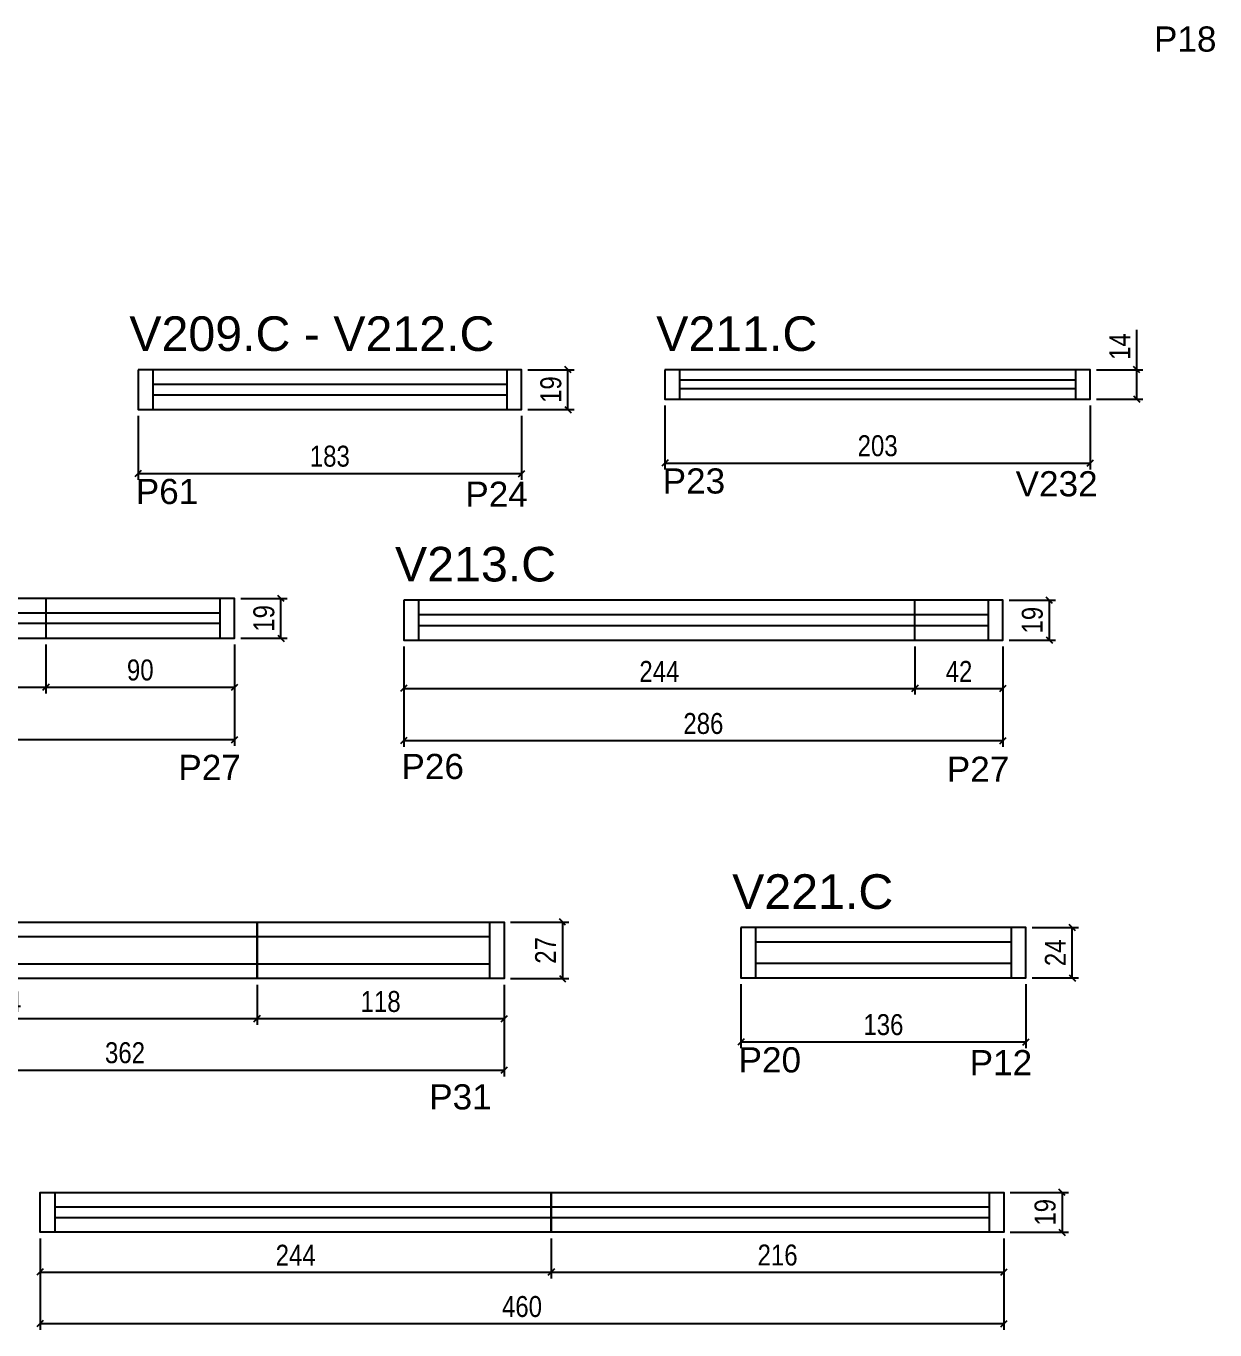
# Model space of a CAD drawing. Extents: x 1668 to 3027, y 15159 to 17752.
# Drawn here: x 2306 to 2874, y 16438 to 17061 of the extents above; entities that cross this region are included whole.
import ezdxf

# ---------------------------------------------------------------- set-up
doc = ezdxf.new("R2010")
doc.units = 0
for name, color, linetype in [('5', 5, 'Continuous'), ('COTA', 241, 'Continuous'), ('NOMENCLATURA', 7, 'Continuous'), ('Painéis', 200, 'Continuous'), ('SARR_2.2x7', 40, 'Continuous'), ('SARR_EDITAR', 141, 'Continuous')]:
    doc.layers.add(name, color=color, linetype=linetype)
doc.styles.add('COTA TECNICA', font='techl___.ttf', dxfattribs={"height": 10})
doc.styles.add('COTA TECNICA-50', font='techl___.ttf', dxfattribs={"height": 10})
doc.styles.get("Standard").update_dxf_attribs({"font": 'arial.ttf'})
doc.dimstyles.new('COTA PAINEL-50', dxfattribs={"dimtxt": 10, "dimasz": 3, "dimexe": 3, "dimexo": 3, "dimgap": 3, "dimtad": 1, "dimdec": 1, "dimzin": 12, "dimdsep": 46, "dimtxsty": 'COTA TECNICA-50', "dimblk1": 'OBLIQUE', "dimblk2": 'OBLIQUE', "dimsah": 1, "dimcen": 0.9, "dimclrd": 4, "dimclre": 4, "dimclrt": 240, "dimadec": 1, "dimazin": 3, "dimtfac": 1, "dimtdec": 1, "dimtmove": 0, "dimatfit": 3, "dimfxl": 1, "dimtolj": 1, "dimtzin": 12, "dimarcsym": 0})
doc.dimstyles.new('PAINEL', dxfattribs={"dimtxt": 10, "dimasz": 3, "dimexe": 3, "dimexo": 3, "dimgap": 3, "dimtad": 1, "dimdec": 1, "dimzin": 12, "dimdsep": 46, "dimtxsty": 'COTA TECNICA', "dimblk1": 'OBLIQUE', "dimblk2": 'OBLIQUE', "dimsah": 1, "dimcen": 0.9, "dimclrd": 4, "dimclre": 4, "dimclrt": 240, "dimadec": 1, "dimazin": 3, "dimtfac": 1, "dimtdec": 1, "dimtmove": 0, "dimatfit": 3, "dimfxl": 1, "dimtolj": 1, "dimtzin": 12, "dimarcsym": 0})

# ---------------------------------------------------------------- blocks, each defined once
blk = doc.blocks.new('_Oblique')
at = {"color": 0, "linetype": 'ByBlock', "lineweight": -2}
blk.add_line((-0.5, -0.5), (0.5, 0.5), dxfattribs=at)
blk = doc.blocks.new('*D119')
at = {"layer": 'COTA', "color": 4, "linetype": 'ByBlock', "lineweight": -2, "transparency": 16777216}
for p, q in [((2359.91, 16874.66), (2359.91, 16844.1)), ((2542.91, 16874.66), (2542.91, 16844.1)), ((2359.91, 16847.1), (2542.91, 16847.1))]:
    blk.add_line(p, q, dxfattribs=at)
at = {"layer": 'Defpoints', "color": 0, "linetype": 'ByBlock', "transparency": 16777216}
for p in [(2359.91, 16877.66), (2542.91, 16877.66), (2542.91, 16847.1)]:
    blk.add_point(p, dxfattribs=at)
at = {"layer": 'COTA', "color": 4, "linetype": 'ByBlock', "lineweight": -2, "transparency": 16777216, "xscale": 3, "yscale": 3, "zscale": 3, "rotation": 180}
blk.add_blockref('_Oblique', (2359.91, 16847.1), dxfattribs=at)
at = {"layer": 'COTA', "color": 4, "linetype": 'ByBlock', "lineweight": -2, "transparency": 16777216, "xscale": 3, "yscale": 3, "zscale": 3}
blk.add_blockref('_Oblique', (2542.91, 16847.1), dxfattribs=at)
at = {"layer": 'COTA', "color": 240, "linetype": 'ByBlock', "transparency": 16777216, "insert": (2451.41, 16855.34), "char_height": 10, "attachment_point": 5, "style": 'COTA TECNICA-50'}
blk.add_mtext('\\A1;183', dxfattribs=at)
blk = doc.blocks.new('*D120')
at = {"layer": 'COTA', "color": 4, "lineweight": -2, "transparency": 16777216}
for p, q in [((2545.91, 16896.66), (2568.03, 16896.66)), ((2565.03, 16877.66), (2565.03, 16896.66)), ((2545.91, 16877.66), (2568.03, 16877.66))]:
    blk.add_line(p, q, dxfattribs=at)
at = {"layer": 'Defpoints', "color": 0, "transparency": 16777216}
for p in [(2542.91, 16896.66), (2565.03, 16896.66), (2542.91, 16877.66)]:
    blk.add_point(p, dxfattribs=at)
at = {"layer": 'COTA', "color": 4, "lineweight": -2, "transparency": 16777216, "xscale": 3, "yscale": 3, "zscale": 3}
for p, rotation in [((2565.03, 16896.66), 90), ((2565.03, 16877.66), 270)]:
    blk.add_blockref('_Oblique', p, dxfattribs=dict(at, rotation=rotation))
at = {"layer": 'COTA', "color": 240, "transparency": 16777216, "insert": (2556.94, 16887.16), "char_height": 10, "attachment_point": 5, "rotation": 90, "style": 'COTA TECNICA'}
blk.add_mtext('\\A1;19', dxfattribs=at)
blk = doc.blocks.new('*D117')
at = {"layer": 'COTA', "color": 4, "linetype": 'ByBlock', "lineweight": -2, "transparency": 16777216}
for p, q in [((1827.94, 16765.48), (1827.94, 16717.11)), ((2405.94, 16765.48), (2405.94, 16717.11)), ((1827.94, 16720.11), (2405.94, 16720.11))]:
    blk.add_line(p, q, dxfattribs=at)
at = {"layer": 'Defpoints', "color": 0, "linetype": 'ByBlock', "transparency": 16777216}
for p in [(1827.94, 16768.48), (2405.94, 16768.48), (2405.94, 16720.11)]:
    blk.add_point(p, dxfattribs=at)
at = {"layer": 'COTA', "color": 4, "linetype": 'ByBlock', "lineweight": -2, "transparency": 16777216, "xscale": 3, "yscale": 3, "zscale": 3, "rotation": 180}
blk.add_blockref('_Oblique', (1827.94, 16720.11), dxfattribs=at)
at = {"layer": 'COTA', "color": 4, "linetype": 'ByBlock', "lineweight": -2, "transparency": 16777216, "xscale": 3, "yscale": 3, "zscale": 3}
blk.add_blockref('_Oblique', (2405.94, 16720.11), dxfattribs=at)
at = {"layer": 'COTA', "color": 240, "linetype": 'ByBlock', "transparency": 16777216, "insert": (2116.94, 16728.24), "char_height": 10, "attachment_point": 5, "style": 'COTA TECNICA-50'}
blk.add_mtext('\\A1;578', dxfattribs=at)
blk = doc.blocks.new('*D118')
at = {"layer": 'COTA', "color": 4, "lineweight": -2, "transparency": 16777216}
for p, q in [((2408.94, 16787.48), (2431.06, 16787.48)), ((2428.06, 16768.48), (2428.06, 16787.48)), ((2408.94, 16768.48), (2431.06, 16768.48))]:
    blk.add_line(p, q, dxfattribs=at)
at = {"layer": 'Defpoints', "color": 0, "transparency": 16777216}
for p in [(2405.94, 16787.48), (2428.06, 16787.48), (2405.94, 16768.48)]:
    blk.add_point(p, dxfattribs=at)
at = {"layer": 'COTA', "color": 4, "lineweight": -2, "transparency": 16777216, "xscale": 3, "yscale": 3, "zscale": 3}
for p, rotation in [((2428.06, 16787.48), 90), ((2428.06, 16768.48), 270)]:
    blk.add_blockref('_Oblique', p, dxfattribs=dict(at, rotation=rotation))
at = {"layer": 'COTA', "color": 240, "transparency": 16777216, "insert": (2419.97, 16777.98), "char_height": 10, "attachment_point": 5, "rotation": 90, "style": 'COTA TECNICA'}
blk.add_mtext('\\A1;19', dxfattribs=at)
blk = doc.blocks.new('*D123')
at = {"layer": 'COTA', "color": 4, "linetype": 'ByBlock', "lineweight": -2, "transparency": 16777216}
for p, q in [((2071.94, 16765.48), (2071.94, 16742.17)), ((2315.94, 16765.48), (2315.94, 16742.17)), ((2071.94, 16745.17), (2315.94, 16745.17))]:
    blk.add_line(p, q, dxfattribs=at)
at = {"layer": 'Defpoints', "color": 0, "linetype": 'ByBlock', "transparency": 16777216}
for p in [(2071.94, 16768.48), (2315.94, 16768.48), (2315.94, 16745.17)]:
    blk.add_point(p, dxfattribs=at)
at = {"layer": 'COTA', "color": 4, "linetype": 'ByBlock', "lineweight": -2, "transparency": 16777216, "xscale": 3, "yscale": 3, "zscale": 3, "rotation": 180}
blk.add_blockref('_Oblique', (2071.94, 16745.17), dxfattribs=at)
at = {"layer": 'COTA', "color": 4, "linetype": 'ByBlock', "lineweight": -2, "transparency": 16777216, "xscale": 3, "yscale": 3, "zscale": 3}
blk.add_blockref('_Oblique', (2315.94, 16745.17), dxfattribs=at)
at = {"layer": 'COTA', "color": 240, "linetype": 'ByBlock', "transparency": 16777216, "insert": (2193.94, 16753.24), "char_height": 10, "attachment_point": 5, "style": 'COTA TECNICA-50'}
blk.add_mtext('\\A1;244', dxfattribs=at)
blk = doc.blocks.new('*D116')
at = {"layer": 'COTA', "color": 4, "linetype": 'ByBlock', "lineweight": -2, "transparency": 16777216}
for p, q in [((2315.94, 16765.48), (2315.94, 16742.17)), ((2405.94, 16765.48), (2405.94, 16742.17)), ((2315.94, 16745.17), (2405.94, 16745.17))]:
    blk.add_line(p, q, dxfattribs=at)
at = {"layer": 'Defpoints', "color": 0, "linetype": 'ByBlock', "transparency": 16777216}
for p in [(2315.94, 16768.48), (2405.94, 16768.48), (2405.94, 16745.17)]:
    blk.add_point(p, dxfattribs=at)
at = {"layer": 'COTA', "color": 4, "linetype": 'ByBlock', "lineweight": -2, "transparency": 16777216, "xscale": 3, "yscale": 3, "zscale": 3, "rotation": 180}
blk.add_blockref('_Oblique', (2315.94, 16745.17), dxfattribs=at)
at = {"layer": 'COTA', "color": 4, "linetype": 'ByBlock', "lineweight": -2, "transparency": 16777216, "xscale": 3, "yscale": 3, "zscale": 3}
blk.add_blockref('_Oblique', (2405.94, 16745.17), dxfattribs=at)
at = {"layer": 'COTA', "color": 240, "linetype": 'ByBlock', "transparency": 16777216, "insert": (2360.94, 16753.3), "char_height": 10, "attachment_point": 5, "style": 'COTA TECNICA-50'}
blk.add_mtext('\\A1;90', dxfattribs=at)
blk = doc.blocks.new('*D124')
at = {"layer": 'COTA', "color": 4, "linetype": 'ByBlock', "lineweight": -2, "transparency": 16777216}
for p, q in [((2611.36, 16879.66), (2611.36, 16849.1)), ((2814.36, 16879.66), (2814.36, 16849.1)), ((2611.36, 16852.1), (2814.36, 16852.1))]:
    blk.add_line(p, q, dxfattribs=at)
at = {"layer": 'Defpoints', "color": 0, "linetype": 'ByBlock', "transparency": 16777216}
for p in [(2611.36, 16882.66), (2814.36, 16882.66), (2814.36, 16852.1)]:
    blk.add_point(p, dxfattribs=at)
at = {"layer": 'COTA', "color": 4, "linetype": 'ByBlock', "lineweight": -2, "transparency": 16777216, "xscale": 3, "yscale": 3, "zscale": 3, "rotation": 180}
blk.add_blockref('_Oblique', (2611.36, 16852.1), dxfattribs=at)
at = {"layer": 'COTA', "color": 4, "linetype": 'ByBlock', "lineweight": -2, "transparency": 16777216, "xscale": 3, "yscale": 3, "zscale": 3}
blk.add_blockref('_Oblique', (2814.36, 16852.1), dxfattribs=at)
at = {"layer": 'COTA', "color": 240, "linetype": 'ByBlock', "transparency": 16777216, "insert": (2712.86, 16860.32), "char_height": 10, "attachment_point": 5, "style": 'COTA TECNICA-50'}
blk.add_mtext('\\A1;203', dxfattribs=at)
blk = doc.blocks.new('*D125')
at = {"layer": 'COTA', "color": 4, "lineweight": -2, "transparency": 16777216}
for p, q in [((2836.48, 16896.66), (2836.48, 16915.77)), ((2817.36, 16896.66), (2839.48, 16896.66)), ((2836.48, 16882.66), (2836.48, 16896.66)), ((2817.36, 16882.66), (2839.48, 16882.66))]:
    blk.add_line(p, q, dxfattribs=at)
at = {"layer": 'Defpoints', "color": 0, "transparency": 16777216}
for p in [(2814.36, 16896.66), (2836.48, 16896.66), (2814.36, 16882.66)]:
    blk.add_point(p, dxfattribs=at)
at = {"layer": 'COTA', "color": 4, "lineweight": -2, "transparency": 16777216, "xscale": 3, "yscale": 3, "zscale": 3}
for p, rotation in [((2836.48, 16896.66), 90), ((2836.48, 16882.66), 270)]:
    blk.add_blockref('_Oblique', p, dxfattribs=dict(at, rotation=rotation))
at = {"layer": 'COTA', "color": 240, "transparency": 16777216, "insert": (2828.41, 16907.72), "char_height": 10, "attachment_point": 5, "rotation": 90, "style": 'COTA TECNICA'}
blk.add_mtext('\\A1;14', dxfattribs=at)
blk = doc.blocks.new('*D126')
at = {"layer": 'COTA', "color": 4, "linetype": 'ByBlock', "lineweight": -2, "transparency": 16777216}
for p, q in [((2486.68, 16764.64), (2486.68, 16716.64)), ((2772.68, 16764.64), (2772.68, 16716.64)), ((2486.68, 16719.64), (2772.68, 16719.64))]:
    blk.add_line(p, q, dxfattribs=at)
at = {"layer": 'Defpoints', "color": 0, "linetype": 'ByBlock', "transparency": 16777216}
for p in [(2486.68, 16767.64), (2772.68, 16767.64), (2772.68, 16719.64)]:
    blk.add_point(p, dxfattribs=at)
at = {"layer": 'COTA', "color": 4, "linetype": 'ByBlock', "lineweight": -2, "transparency": 16777216, "xscale": 3, "yscale": 3, "zscale": 3, "rotation": 180}
blk.add_blockref('_Oblique', (2486.68, 16719.64), dxfattribs=at)
at = {"layer": 'COTA', "color": 4, "linetype": 'ByBlock', "lineweight": -2, "transparency": 16777216, "xscale": 3, "yscale": 3, "zscale": 3}
blk.add_blockref('_Oblique', (2772.68, 16719.64), dxfattribs=at)
at = {"layer": 'COTA', "color": 240, "linetype": 'ByBlock', "transparency": 16777216, "insert": (2629.68, 16727.77), "char_height": 10, "attachment_point": 5, "style": 'COTA TECNICA-50'}
blk.add_mtext('\\A1;286', dxfattribs=at)
blk = doc.blocks.new('*D127')
at = {"layer": 'COTA', "color": 4, "lineweight": -2, "transparency": 16777216}
for p, q in [((2775.68, 16786.64), (2797.8, 16786.64)), ((2794.8, 16767.64), (2794.8, 16786.64)), ((2775.68, 16767.64), (2797.8, 16767.64))]:
    blk.add_line(p, q, dxfattribs=at)
at = {"layer": 'Defpoints', "color": 0, "transparency": 16777216}
for p in [(2772.68, 16786.64), (2794.8, 16786.64), (2772.68, 16767.64)]:
    blk.add_point(p, dxfattribs=at)
at = {"layer": 'COTA', "color": 4, "lineweight": -2, "transparency": 16777216, "xscale": 3, "yscale": 3, "zscale": 3}
for p, rotation in [((2794.8, 16786.64), 90), ((2794.8, 16767.64), 270)]:
    blk.add_blockref('_Oblique', p, dxfattribs=dict(at, rotation=rotation))
at = {"layer": 'COTA', "color": 240, "transparency": 16777216, "insert": (2786.72, 16777.14), "char_height": 10, "attachment_point": 5, "rotation": 90, "style": 'COTA TECNICA'}
blk.add_mtext('\\A1;19', dxfattribs=at)
blk = doc.blocks.new('*D128')
at = {"layer": 'Defpoints', "color": 0, "transparency": 16777216}
for p in [(2486.68, 16767.64), (2730.68, 16767.64), (2730.68, 16744.6)]:
    blk.add_point(p, dxfattribs=at)
at = {"layer": 'Painéis', "color": 4, "lineweight": -2, "transparency": 16777216}
for p, q in [((2486.68, 16764.64), (2486.68, 16741.6)), ((2730.68, 16764.64), (2730.68, 16741.6)), ((2486.68, 16744.6), (2730.68, 16744.6))]:
    blk.add_line(p, q, dxfattribs=at)
at = {"layer": 'Painéis', "color": 4, "lineweight": -2, "transparency": 16777216, "xscale": 3, "yscale": 3, "zscale": 3, "rotation": 180}
blk.add_blockref('_Oblique', (2486.68, 16744.6), dxfattribs=at)
at = {"layer": 'Painéis', "color": 4, "lineweight": -2, "transparency": 16777216, "xscale": 3, "yscale": 3, "zscale": 3}
blk.add_blockref('_Oblique', (2730.68, 16744.6), dxfattribs=at)
at = {"layer": 'Painéis', "color": 240, "transparency": 16777216, "insert": (2608.68, 16752.67), "char_height": 10, "attachment_point": 5, "style": 'COTA TECNICA'}
blk.add_mtext('\\A1;244', dxfattribs=at)
blk = doc.blocks.new('*D129')
at = {"layer": 'Defpoints', "color": 0, "transparency": 16777216}
for p in [(2730.68, 16767.64), (2772.68, 16767.64), (2772.68, 16744.6)]:
    blk.add_point(p, dxfattribs=at)
at = {"layer": 'Painéis', "color": 4, "lineweight": -2, "transparency": 16777216}
for p, q in [((2730.68, 16764.64), (2730.68, 16741.6)), ((2772.68, 16764.64), (2772.68, 16741.6)), ((2730.68, 16744.6), (2772.68, 16744.6))]:
    blk.add_line(p, q, dxfattribs=at)
at = {"layer": 'Painéis', "color": 4, "lineweight": -2, "transparency": 16777216, "xscale": 3, "yscale": 3, "zscale": 3, "rotation": 180}
blk.add_blockref('_Oblique', (2730.68, 16744.6), dxfattribs=at)
at = {"layer": 'Painéis', "color": 4, "lineweight": -2, "transparency": 16777216, "xscale": 3, "yscale": 3, "zscale": 3}
blk.add_blockref('_Oblique', (2772.68, 16744.6), dxfattribs=at)
at = {"layer": 'Painéis', "color": 240, "transparency": 16777216, "insert": (2751.68, 16752.67), "char_height": 10, "attachment_point": 5, "style": 'COTA TECNICA'}
blk.add_mtext('\\A1;42', dxfattribs=at)
blk = doc.blocks.new('*D140')
at = {"layer": 'COTA', "color": 4, "linetype": 'ByBlock', "lineweight": -2, "transparency": 16777216}
for p, q in [((2172.66, 16603.05), (2172.66, 16584)), ((2416.66, 16603.05), (2416.66, 16584)), ((2172.66, 16587), (2416.66, 16587))]:
    blk.add_line(p, q, dxfattribs=at)
at = {"layer": 'Defpoints', "color": 0, "linetype": 'ByBlock', "transparency": 16777216}
for p in [(2172.66, 16606.05), (2416.66, 16606.05), (2416.66, 16587)]:
    blk.add_point(p, dxfattribs=at)
at = {"layer": 'COTA', "color": 4, "linetype": 'ByBlock', "lineweight": -2, "transparency": 16777216, "xscale": 3, "yscale": 3, "zscale": 3, "rotation": 180}
blk.add_blockref('_Oblique', (2172.66, 16587), dxfattribs=at)
at = {"layer": 'COTA', "color": 4, "linetype": 'ByBlock', "lineweight": -2, "transparency": 16777216, "xscale": 3, "yscale": 3, "zscale": 3}
blk.add_blockref('_Oblique', (2416.66, 16587), dxfattribs=at)
at = {"layer": 'COTA', "color": 240, "linetype": 'ByBlock', "transparency": 16777216, "insert": (2294.66, 16595.07), "char_height": 10, "attachment_point": 5, "style": 'COTA TECNICA-50'}
blk.add_mtext('\\A1;244', dxfattribs=at)
blk = doc.blocks.new('*D141')
at = {"layer": 'COTA', "color": 4, "linetype": 'ByBlock', "lineweight": -2, "transparency": 16777216}
for p, q in [((2416.66, 16603.05), (2416.66, 16584)), ((2534.66, 16603.05), (2534.66, 16584)), ((2416.66, 16587), (2534.66, 16587))]:
    blk.add_line(p, q, dxfattribs=at)
at = {"layer": 'Defpoints', "color": 0, "linetype": 'ByBlock', "transparency": 16777216}
for p in [(2416.66, 16606.05), (2534.66, 16606.05), (2534.66, 16587)]:
    blk.add_point(p, dxfattribs=at)
at = {"layer": 'COTA', "color": 4, "linetype": 'ByBlock', "lineweight": -2, "transparency": 16777216, "xscale": 3, "yscale": 3, "zscale": 3, "rotation": 180}
blk.add_blockref('_Oblique', (2416.66, 16587), dxfattribs=at)
at = {"layer": 'COTA', "color": 4, "linetype": 'ByBlock', "lineweight": -2, "transparency": 16777216, "xscale": 3, "yscale": 3, "zscale": 3}
blk.add_blockref('_Oblique', (2534.66, 16587), dxfattribs=at)
at = {"layer": 'COTA', "color": 240, "linetype": 'ByBlock', "transparency": 16777216, "insert": (2475.66, 16595.09), "char_height": 10, "attachment_point": 5, "style": 'COTA TECNICA-50'}
blk.add_mtext('\\A1;118', dxfattribs=at)
blk = doc.blocks.new('*D142')
at = {"layer": 'COTA', "color": 4, "lineweight": -2, "transparency": 16777216}
for p, q in [((2172.66, 16603.05), (2172.66, 16559.42)), ((2534.66, 16603.05), (2534.66, 16559.42)), ((2172.66, 16562.42), (2534.66, 16562.42))]:
    blk.add_line(p, q, dxfattribs=at)
at = {"layer": 'Defpoints', "color": 0, "transparency": 16777216}
for p in [(2172.66, 16606.05), (2534.66, 16606.05), (2534.66, 16562.42)]:
    blk.add_point(p, dxfattribs=at)
at = {"layer": 'COTA', "color": 4, "lineweight": -2, "transparency": 16777216, "xscale": 3, "yscale": 3, "zscale": 3, "rotation": 180}
blk.add_blockref('_Oblique', (2172.66, 16562.42), dxfattribs=at)
at = {"layer": 'COTA', "color": 4, "lineweight": -2, "transparency": 16777216, "xscale": 3, "yscale": 3, "zscale": 3}
blk.add_blockref('_Oblique', (2534.66, 16562.42), dxfattribs=at)
at = {"layer": 'COTA', "color": 240, "transparency": 16777216, "insert": (2353.66, 16570.64), "char_height": 10, "attachment_point": 5, "style": 'COTA TECNICA'}
blk.add_mtext('\\A1;362', dxfattribs=at)
blk = doc.blocks.new('*D143')
at = {"layer": 'Defpoints', "color": 0, "transparency": 16777216}
for p in [(2534.66, 16633.05), (2534.66, 16606.05), (2562.45, 16606.05)]:
    blk.add_point(p, dxfattribs=at)
at = {"layer": 'Painéis', "color": 4, "lineweight": -2, "transparency": 16777216}
for p, q in [((2537.66, 16633.05), (2565.45, 16633.05)), ((2562.45, 16633.05), (2562.45, 16606.05)), ((2537.66, 16606.05), (2565.45, 16606.05))]:
    blk.add_line(p, q, dxfattribs=at)
at = {"layer": 'Painéis', "color": 4, "lineweight": -2, "transparency": 16777216, "xscale": 3, "yscale": 3, "zscale": 3}
for p, rotation in [((2562.45, 16633.05), 90), ((2562.45, 16606.05), 270)]:
    blk.add_blockref('_Oblique', p, dxfattribs=dict(at, rotation=rotation))
at = {"layer": 'Painéis', "color": 240, "transparency": 16777216, "insert": (2554.38, 16619.55), "char_height": 10, "attachment_point": 5, "rotation": 90, "style": 'COTA TECNICA'}
blk.add_mtext('\\A1;27', dxfattribs=at)
blk = doc.blocks.new('*D147')
at = {"layer": 'COTA', "color": 4, "linetype": 'ByBlock', "lineweight": -2, "transparency": 16777216}
for p, q in [((2313.11, 16482.04), (2313.11, 16462.99)), ((2557.11, 16482.04), (2557.11, 16462.99)), ((2313.11, 16465.99), (2557.11, 16465.99))]:
    blk.add_line(p, q, dxfattribs=at)
at = {"layer": 'Defpoints', "color": 0, "linetype": 'ByBlock', "transparency": 16777216}
for p in [(2313.11, 16485.04), (2557.11, 16485.04), (2557.11, 16465.99)]:
    blk.add_point(p, dxfattribs=at)
at = {"layer": 'COTA', "color": 4, "linetype": 'ByBlock', "lineweight": -2, "transparency": 16777216, "xscale": 3, "yscale": 3, "zscale": 3, "rotation": 180}
blk.add_blockref('_Oblique', (2313.11, 16465.99), dxfattribs=at)
at = {"layer": 'COTA', "color": 4, "linetype": 'ByBlock', "lineweight": -2, "transparency": 16777216, "xscale": 3, "yscale": 3, "zscale": 3}
blk.add_blockref('_Oblique', (2557.11, 16465.99), dxfattribs=at)
at = {"layer": 'COTA', "color": 240, "linetype": 'ByBlock', "transparency": 16777216, "insert": (2435.11, 16474.06), "char_height": 10, "attachment_point": 5, "style": 'COTA TECNICA-50'}
blk.add_mtext('\\A1;244', dxfattribs=at)
blk = doc.blocks.new('*D148')
at = {"layer": 'COTA', "color": 4, "linetype": 'ByBlock', "lineweight": -2, "transparency": 16777216}
for p, q in [((2557.11, 16482.04), (2557.11, 16462.99)), ((2773.11, 16482.04), (2773.11, 16462.99)), ((2557.11, 16465.99), (2773.11, 16465.99))]:
    blk.add_line(p, q, dxfattribs=at)
at = {"layer": 'Defpoints', "color": 0, "linetype": 'ByBlock', "transparency": 16777216}
for p in [(2557.11, 16485.04), (2773.11, 16485.04), (2773.11, 16465.99)]:
    blk.add_point(p, dxfattribs=at)
at = {"layer": 'COTA', "color": 4, "linetype": 'ByBlock', "lineweight": -2, "transparency": 16777216, "xscale": 3, "yscale": 3, "zscale": 3, "rotation": 180}
blk.add_blockref('_Oblique', (2557.11, 16465.99), dxfattribs=at)
at = {"layer": 'COTA', "color": 4, "linetype": 'ByBlock', "lineweight": -2, "transparency": 16777216, "xscale": 3, "yscale": 3, "zscale": 3}
blk.add_blockref('_Oblique', (2773.11, 16465.99), dxfattribs=at)
at = {"layer": 'COTA', "color": 240, "linetype": 'ByBlock', "transparency": 16777216, "insert": (2665.11, 16474.09), "char_height": 10, "attachment_point": 5, "style": 'COTA TECNICA-50'}
blk.add_mtext('\\A1;216', dxfattribs=at)
blk = doc.blocks.new('*D149')
at = {"layer": 'COTA', "color": 4, "lineweight": -2, "transparency": 16777216}
for p, q in [((2313.11, 16482.04), (2313.11, 16438.41)), ((2773.11, 16482.04), (2773.11, 16438.41)), ((2313.11, 16441.41), (2773.11, 16441.41))]:
    blk.add_line(p, q, dxfattribs=at)
at = {"layer": 'Defpoints', "color": 0, "transparency": 16777216}
for p in [(2313.11, 16485.04), (2773.11, 16485.04), (2773.11, 16441.41)]:
    blk.add_point(p, dxfattribs=at)
at = {"layer": 'COTA', "color": 4, "lineweight": -2, "transparency": 16777216, "xscale": 3, "yscale": 3, "zscale": 3, "rotation": 180}
blk.add_blockref('_Oblique', (2313.11, 16441.41), dxfattribs=at)
at = {"layer": 'COTA', "color": 4, "lineweight": -2, "transparency": 16777216, "xscale": 3, "yscale": 3, "zscale": 3}
blk.add_blockref('_Oblique', (2773.11, 16441.41), dxfattribs=at)
at = {"layer": 'COTA', "color": 240, "transparency": 16777216, "insert": (2543.11, 16449.51), "char_height": 10, "attachment_point": 5, "style": 'COTA TECNICA'}
blk.add_mtext('\\A1;460', dxfattribs=at)
blk = doc.blocks.new('*D150')
at = {"layer": 'Defpoints', "color": 0, "transparency": 16777216}
for p in [(2773.11, 16504.04), (2773.11, 16485.04), (2800.9, 16485.04)]:
    blk.add_point(p, dxfattribs=at)
at = {"layer": 'Painéis', "color": 4, "lineweight": -2, "transparency": 16777216}
for p, q in [((2776.11, 16504.04), (2803.9, 16504.04)), ((2800.9, 16504.04), (2800.9, 16485.04)), ((2776.11, 16485.04), (2803.9, 16485.04))]:
    blk.add_line(p, q, dxfattribs=at)
at = {"layer": 'Painéis', "color": 4, "lineweight": -2, "transparency": 16777216, "xscale": 3, "yscale": 3, "zscale": 3}
for p, rotation in [((2800.9, 16504.04), 90), ((2800.9, 16485.04), 270)]:
    blk.add_blockref('_Oblique', p, dxfattribs=dict(at, rotation=rotation))
at = {"layer": 'Painéis', "color": 240, "transparency": 16777216, "insert": (2792.81, 16494.54), "char_height": 10, "attachment_point": 5, "rotation": 90, "style": 'COTA TECNICA'}
blk.add_mtext('\\A1;19', dxfattribs=at)
blk = doc.blocks.new('*D175')
at = {"layer": 'COTA', "color": 4, "linetype": 'ByBlock', "lineweight": -2, "transparency": 16777216}
for p, q in [((2647.6, 16603.39), (2647.6, 16572.83)), ((2783.6, 16603.39), (2783.6, 16572.83)), ((2647.6, 16575.83), (2783.6, 16575.83))]:
    blk.add_line(p, q, dxfattribs=at)
at = {"layer": 'Defpoints', "color": 0, "linetype": 'ByBlock', "transparency": 16777216}
for p in [(2647.6, 16606.39), (2783.6, 16606.39), (2783.6, 16575.83)]:
    blk.add_point(p, dxfattribs=at)
at = {"layer": 'COTA', "color": 4, "linetype": 'ByBlock', "lineweight": -2, "transparency": 16777216, "xscale": 3, "yscale": 3, "zscale": 3, "rotation": 180}
blk.add_blockref('_Oblique', (2647.6, 16575.83), dxfattribs=at)
at = {"layer": 'COTA', "color": 4, "linetype": 'ByBlock', "lineweight": -2, "transparency": 16777216, "xscale": 3, "yscale": 3, "zscale": 3}
blk.add_blockref('_Oblique', (2783.6, 16575.83), dxfattribs=at)
at = {"layer": 'COTA', "color": 240, "linetype": 'ByBlock', "transparency": 16777216, "insert": (2715.6, 16584.04), "char_height": 10, "attachment_point": 5, "style": 'COTA TECNICA-50'}
blk.add_mtext('\\A1;136', dxfattribs=at)
blk = doc.blocks.new('*D176')
at = {"layer": 'COTA', "color": 4, "lineweight": -2, "transparency": 16777216}
for p, q in [((2786.6, 16630.39), (2808.72, 16630.39)), ((2805.72, 16606.39), (2805.72, 16630.39)), ((2786.6, 16606.39), (2808.72, 16606.39))]:
    blk.add_line(p, q, dxfattribs=at)
at = {"layer": 'Defpoints', "color": 0, "transparency": 16777216}
for p in [(2783.6, 16630.39), (2805.72, 16630.39), (2783.6, 16606.39)]:
    blk.add_point(p, dxfattribs=at)
at = {"layer": 'COTA', "color": 4, "lineweight": -2, "transparency": 16777216, "xscale": 3, "yscale": 3, "zscale": 3}
for p, rotation in [((2805.72, 16630.39), 90), ((2805.72, 16606.39), 270)]:
    blk.add_blockref('_Oblique', p, dxfattribs=dict(at, rotation=rotation))
at = {"layer": 'COTA', "color": 240, "transparency": 16777216, "insert": (2797.65, 16618.39), "char_height": 10, "attachment_point": 5, "rotation": 90, "style": 'COTA TECNICA'}
blk.add_mtext('\\A1;24', dxfattribs=at)

msp = doc.modelspace()

# ---------------------------------------------------------------- linework, layer by layer
at = {"layer": 'Painéis'}
for p, q in [((2315.94, 16787.48), (2315.94, 16768.48)), ((2730.68, 16767.64), (2730.68, 16786.64))]:
    msp.add_line(p, q, dxfattribs=at)
for points in [[(2359.91, 16896.66), (2359.91, 16877.66), (2542.91, 16877.66), (2542.91, 16896.66), (2359.91, 16896.66)], [(2611.36, 16896.66), (2611.36, 16882.66), (2814.36, 16882.66), (2814.36, 16896.66), (2611.36, 16896.66)], [(1827.94, 16787.48), (1827.94, 16768.48), (2405.94, 16768.48), (2405.94, 16787.48), (1827.94, 16787.48)], [(2486.68, 16786.64), (2486.68, 16767.64), (2772.68, 16767.64), (2772.68, 16786.64), (2486.68, 16786.64)], [(2647.6, 16630.39), (2647.6, 16606.39), (2783.6, 16606.39), (2783.6, 16630.39), (2647.6, 16630.39)]]:
    msp.add_lwpolyline(points, dxfattribs=at)
for points in [[(2416.66, 16606.05), (2172.66, 16606.05), (2172.66, 16633.05), (2416.66, 16633.05)], [(2416.66, 16633.05), (2534.66, 16633.05), (2534.66, 16606.05), (2416.66, 16606.05)], [(2557.11, 16485.04), (2313.11, 16485.04), (2313.11, 16504.04), (2557.11, 16504.04)], [(2557.11, 16504.04), (2773.11, 16504.04), (2773.11, 16485.04), (2557.11, 16485.04)]]:
    msp.add_lwpolyline(points, close=True, dxfattribs=at)
at = {"layer": 'SARR_2.2x7', "linetype": 'Continuous'}
for p, q in [((2366.91, 16896.66), (2366.91, 16877.66)), ((2535.91, 16896.66), (2535.91, 16877.66)), ((2618.36, 16896.66), (2618.36, 16882.66)), ((2807.36, 16896.66), (2807.36, 16882.66)), ((2535.91, 16889.66), (2366.91, 16889.66)), ((2366.91, 16884.66), (2535.91, 16884.66)), ((2398.94, 16787.48), (2398.94, 16768.48)), ((2493.68, 16786.64), (2493.68, 16767.64)), ((2765.68, 16786.64), (2765.68, 16767.64)), ((2315.94, 16780.48), (2071.94, 16780.48)), ((2398.94, 16780.48), (2315.94, 16780.48)), ((2765.68, 16779.64), (2493.68, 16779.64)), ((2315.94, 16775.48), (2071.94, 16775.48)), ((2398.94, 16775.48), (2315.94, 16775.48)), ((2493.68, 16774.64), (2765.68, 16774.64)), ((2527.66, 16633.05), (2527.66, 16606.05)), ((2654.6, 16630.39), (2654.6, 16606.39)), ((2776.6, 16630.39), (2776.6, 16606.39)), ((2416.66, 16626.05), (2179.66, 16626.05)), ((2527.66, 16626.05), (2416.66, 16626.05)), ((2776.6, 16623.39), (2654.6, 16623.39)), ((2179.66, 16613.05), (2416.66, 16613.05)), ((2416.66, 16613.05), (2527.66, 16613.05)), ((2654.6, 16613.39), (2776.6, 16613.39)), ((2320.11, 16504.04), (2320.11, 16485.04)), ((2766.11, 16504.04), (2766.11, 16485.04)), ((2557.11, 16497.04), (2320.11, 16497.04)), ((2766.11, 16497.04), (2557.11, 16497.04)), ((2320.11, 16492.04), (2557.11, 16492.04)), ((2557.11, 16492.04), (2766.11, 16492.04))]:
    msp.add_line(p, q, dxfattribs=at)
at = {"layer": 'SARR_EDITAR', "linetype": 'Continuous'}
for p, q in [((2807.36, 16891.66), (2618.36, 16891.66)), ((2618.36, 16887.66), (2807.36, 16887.66))]:
    msp.add_line(p, q, dxfattribs=at)

# ---------------------------------------------------------------- texts
at = {"layer": '5', "linetype": 'Continuous'}
for s, p in [('P18', (2844.73, 17048.48)), ('P61', (2358.8, 16832.57)), ('P23', (2610.25, 16837.57)), ('V232', (2778.7, 16836.24)), ('P24', (2516.08, 16831.24)), ('P27', (2379.11, 16700.88)), ('P26', (2485.57, 16701.33)), ('P27', (2745.85, 16699.99)), ('P20', (2646.49, 16561.3)), ('P12', (2756.77, 16559.97)), ('P31', (2498.82, 16543.64))]:
    msp.add_text(s, height=12, rotation=359.99996, dxfattribs=at).set_placement(p)
at = {"layer": 'NOMENCLATURA', "linetype": 'Continuous'}
for s, p in [('V209.C - V212.C', (2355.72, 16905.63)), ('V211.C', (2607.18, 16905.63)), ('V213.C', (2482.5, 16795.61)), ('V221.C', (2643.42, 16639.36))]:
    msp.add_text(s, height=16.5, dxfattribs=at).set_placement(p)

# ---------------------------------------------------------------- dimensions: what is measured, and where the dimension line sits
at = {"layer": 'COTA'}
for base, p1, p2, picture, middle in [((2836.48, 16896.66), (2814.36, 16882.66), (2814.36, 16896.66), '*D125', (2828.41, 16907.72)), ((2565.03, 16896.66), (2542.91, 16877.66), (2542.91, 16896.66), '*D120', (2556.94, 16887.16)), ((2428.06, 16787.48), (2405.94, 16768.48), (2405.94, 16787.48), '*D118', (2419.97, 16777.98)), ((2794.8, 16786.64), (2772.68, 16767.64), (2772.68, 16786.64), '*D127', (2786.72, 16777.14)), ((2805.72, 16630.39), (2783.6, 16606.39), (2783.6, 16630.39), '*D176', (2797.65, 16618.39))]:
    dim = msp.add_linear_dim(base=base, p1=p1, p2=p2, angle=90, dimstyle='PAINEL', dxfattribs=at)
    dim.commit()
    dim.dimension.update_dxf_attribs({"geometry": picture, "text_midpoint": middle})
at = {"layer": 'COTA', "color": 1, "linetype": 'ByBlock'}
for base, p1, p2, picture, middle in [((2814.36, 16852.1), (2611.36, 16882.66), (2814.36, 16882.66), '*D124', (2712.86, 16860.32)), ((2542.91, 16847.1), (2359.91, 16877.66), (2542.91, 16877.66), '*D119', (2451.41, 16855.34)), ((2405.94, 16720.11), (1827.94, 16768.48), (2405.94, 16768.48), '*D117', (2116.94, 16728.24)), ((2315.94, 16745.17), (2071.94, 16768.48), (2315.94, 16768.48), '*D123', (2193.94, 16753.24)), ((2405.94, 16745.17), (2315.94, 16768.48), (2405.94, 16768.48), '*D116', (2360.94, 16753.3)), ((2772.68, 16719.64), (2486.68, 16767.64), (2772.68, 16767.64), '*D126', (2629.68, 16727.77)), ((2416.66, 16587), (2172.66, 16606.05), (2416.66, 16606.05), '*D140', (2294.66, 16595.07)), ((2534.66, 16587), (2416.66, 16606.05), (2534.66, 16606.05), '*D141', (2475.66, 16595.09)), ((2783.6, 16575.83), (2647.6, 16606.39), (2783.6, 16606.39), '*D175', (2715.6, 16584.04)), ((2557.11, 16465.99), (2313.11, 16485.04), (2557.11, 16485.04), '*D147', (2435.11, 16474.06)), ((2773.11, 16465.99), (2557.11, 16485.04), (2773.11, 16485.04), '*D148', (2665.11, 16474.09))]:
    dim = msp.add_linear_dim(base=base, p1=p1, p2=p2, dimstyle='COTA PAINEL-50', override={"dimarcsym": 1}, dxfattribs=at)
    dim.commit()
    dim.dimension.update_dxf_attribs({"geometry": picture, "text_midpoint": middle})
at = {"layer": 'COTA'}
for base, p1, p2, picture, middle in [((2534.66, 16562.42), (2172.66, 16606.05), (2534.66, 16606.05), '*D142', (2353.66, 16570.64)), ((2773.11, 16441.41), (2313.11, 16485.04), (2773.11, 16485.04), '*D149', (2543.11, 16449.51))]:
    dim = msp.add_linear_dim(base=base, p1=p1, p2=p2, dimstyle='PAINEL', dxfattribs=at)
    dim.commit()
    dim.dimension.update_dxf_attribs({"geometry": picture, "text_midpoint": middle})
at = {"layer": 'Painéis'}
for base, p1, p2, picture, middle in [((2730.68, 16744.6), (2486.68, 16767.64), (2730.68, 16767.64), '*D128', (2608.68, 16752.67)), ((2772.68, 16744.6), (2730.68, 16767.64), (2772.68, 16767.64), '*D129', (2751.68, 16752.67))]:
    dim = msp.add_linear_dim(base=base, p1=p1, p2=p2, dimstyle='PAINEL', dxfattribs=at)
    dim.commit()
    dim.dimension.update_dxf_attribs({"geometry": picture, "text_midpoint": middle})
for base, p1, p2, picture, middle in [((2562.45, 16606.05), (2534.66, 16633.05), (2534.66, 16606.05), '*D143', (2554.38, 16619.55)), ((2800.9, 16485.04), (2773.11, 16504.04), (2773.11, 16485.04), '*D150', (2792.81, 16494.54))]:
    dim = msp.add_linear_dim(base=base, p1=p1, p2=p2, angle=90, dimstyle='PAINEL', dxfattribs=at)
    dim.commit()
    dim.dimension.update_dxf_attribs({"geometry": picture, "text_midpoint": middle})

doc.saveas('drawing.dxf')
